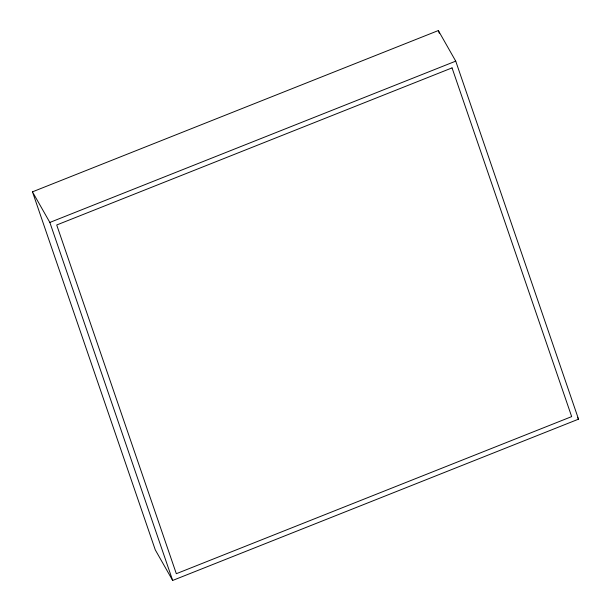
<?xml version="1.0" encoding="UTF-8"?>
<svg xmlns="http://www.w3.org/2000/svg" width="611" height="611" viewBox="0 0 611 611"><rect width="100%" height="100%" fill="white"/><g stroke="black" fill="none" stroke-linecap="round" stroke-linejoin="round"><path stroke-width="0.92" d="M32.467 191.839L438.347 30.55L455.73 61.146L578.533 419.161L172.653 580.45L155.27 549.854L32.467 191.839L49.85 222.435L172.653 580.45M49.85 222.435L455.73 61.146M577.594 417.512L578.533 419.161M438.347 30.55L439.278 33.254M452.048 67.89L56.716 224.985L176.327 573.706L571.667 416.61L452.048 67.89"/></g></svg>
